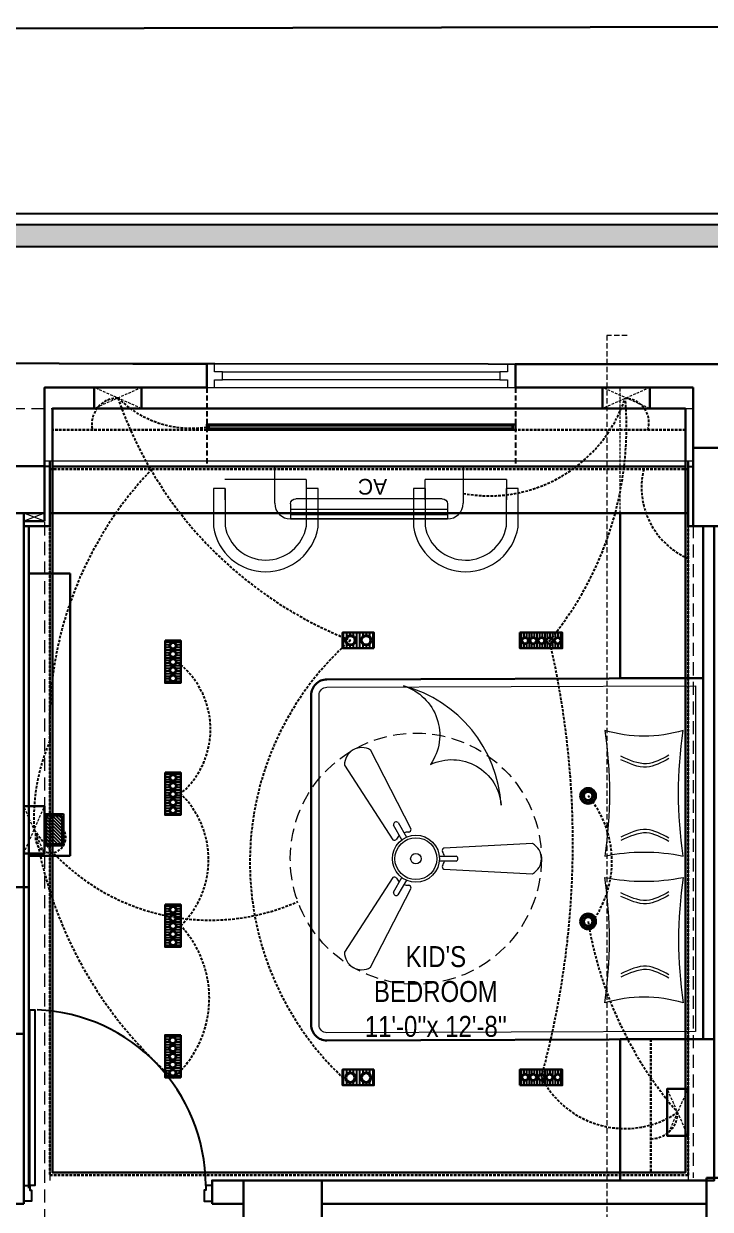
# Model space of a CAD drawing. Header units: millimetres. Extents: x 56222 to 3066687, y -650199 to -121287.
# Drawn here: x 130040.7 to 130171.9, y -185277.5 to -185050.9 of the extents above; entities that cross this region are included whole.
import ezdxf

# ---------------------------------------------------------------- set-up
doc = ezdxf.new("R2010")
doc.units = ezdxf.units.MM
doc.header["$MEASUREMENT"] = 0
for name, pattern in [('00 . GROUND FLOOR$0$DASHED', [0.75, 0.5, -0.25]), ('CENTER', [2, 1.25, -0.25, 0.25, -0.25]), ('DASHED', [0.75, 0.5, -0.25]), ('DASHED2', [0.375, 0.25, -0.125]), ('DASHEDX2', [1.5, 1, -0.5])]:
    doc.linetypes.add(name, pattern=pattern)
for name, color, linetype in [('09ELECTRICAL', 5, 'Continuous'), ('AR DOOR', 40, 'Continuous'), ('AR ELE-5', 134, 'Continuous')]:
    doc.layers.add(name, color=color, linetype=linetype)
for name, color, linetype, lineweight in [('COLUMN', 1, 'Continuous', 30), ('dim05', 1, 'Continuous', 13), ('el', 7, 'Continuous', 20), ('ELEC-wires', 1, 'DASHED2', 13), ('Electrical', 84, 'Continuous', 30), ('FIRST FLOOR', 7, 'Continuous', 9), ('FIRST FLOOR ( TEXT )', 7, 'Continuous', 9), ('FIRST FLOOR_( PLine )_', 251, 'Continuous', 30), ('FURNITURE', 32, 'Continuous', 9), ('FURNITURE-1', 252, 'Continuous', 13), ('GF FALSE CEILING', 6, 'Continuous', 35), ('Labelling', 1, 'Continuous', 25), ('Looping', 10, 'Continuous', 25), ('NAME PLATE', 7, 'Continuous', 25), ('Text', 7, 'Continuous', 15), ('TILE', 14, 'Continuous', 9)]:
    doc.layers.add(name, color=color, linetype=linetype, lineweight=lineweight)
doc.layers.add('XX~SLAB ( PLINE )', color=251, linetype='Continuous', plot=False)
doc.styles.add('KATHA', font='swissc.ttf')
doc.styles.add('TEXT', font='eurr____.ttf')

# ---------------------------------------------------------------- blocks, each defined once
blk = doc.blocks.new('LAYOUT FILE')
at = {"layer": 'NAME PLATE', "true_color": 0xd39e00}
h = blk.add_hatch(color=42, dxfattribs=at)
h.paths.add_polyline_path([(3346889.83, -513806.18), (3346889.83, -514260.7), (3347535.56, -514260.7), (3347535.56, -513806.18)])
h.paths.add_polyline_path([(3346894.36, -513810.71), (3347531.03, -513810.71), (3347531.03, -514256.17), (3346894.36, -514256.17)], flags=16)
at = {"layer": 'NAME PLATE', "color": 42, "true_color": 0xd39e00}
for points in [[(3346887.56, -513803.91), (3347537.83, -513803.91), (3347537.83, -514262.96), (3346887.56, -514262.96)], [(3346889.83, -513806.18), (3347535.56, -513806.18), (3347535.56, -514260.7), (3346889.83, -514260.7)], [(3346894.36, -513810.71), (3347531.03, -513810.71), (3347531.03, -514256.17), (3346894.36, -514256.17)]]:
    blk.add_lwpolyline(points, close=True, dxfattribs=at)
blk = doc.blocks.new('*U19')
for points in [[(-1160, 0), (-1120, 0), (-1120, 30), (-1110, 30), (-1110, 100), (-1160, 100)], [(40, 0), (0, 0), (0, 30), (-10, 30), (-10, 100), (40, 100)], [(0, 0), (0, -1120), (-30, -1120), (-30, 0)]]:
    blk.add_lwpolyline(points, close=True)
at = {"layer": 'AR ELE-5', "linetype": 'ByBlock', "ltscale": 15}
blk.add_arc((1.6, 0.7), 1121.6, 180.03474, 267.62699, dxfattribs=at)
blk = doc.blocks.new('KIDS')
at = {"layer": 'FURNITURE', "color": 9, "lineweight": 5, "true_color": 0xc7c8ca}
for p, q in [((134669.9, -183424.79), (134669.9, -183300.79)), ((134682.4, -183301.79), (134807.4, -183301.79)), ((134679.9, -183424.79), (134681.4, -183428.79)), ((134681.4, -183424.79), (134679.9, -183428.79)), ((134682.4, -183423.79), (134807.4, -183423.79))]:
    blk.add_line(p, q, dxfattribs=at)
at = {"layer": 'FURNITURE', "color": 9, "lineweight": 30, "true_color": 0xc7c8ca}
for p, q in [((134682.4, -183300.79), (134682.4, -183301.79)), ((134669.9, -183301.79), (134682.4, -183301.79)), ((134679.9, -183423.79), (134679.9, -183301.79)), ((134691.41, -183427.92), (134691.41, -183419.92)), ((134691.41, -183419.92), (134745.41, -183419.92)), ((134745.41, -183419.92), (134745.41, -183427.79)), ((134669.9, -183423.79), (134682.4, -183423.79)), ((134681.4, -183424.79), (134679.9, -183424.79)), ((134681.4, -183424.79), (134681.4, -183428.79)), ((134682.4, -183423.79), (134682.4, -183428.79)), ((134808.9, -183427.79), (134682.4, -183427.79)), ((134751.4, -183428.79), (134751.4, -183427.79)), ((134751.4, -183428.79), (134779.4, -183428.79))]:
    blk.add_line(p, q, dxfattribs=at)
at = {"layer": 'FURNITURE', "color": 9, "linetype": '00 . GROUND FLOOR$0$DASHED', "lineweight": 5, "true_color": 0xc7c8ca}
blk.add_line((134679.9, -183314.79), (134655.9, -183314.79), dxfattribs=at)
at = {"layer": 'FURNITURE', "color": 9, "true_color": 0xc7c8ca}
for p, q in [((134673.48, -183336.52, -0.04), (134677.38, -183336.52, -0.04)), ((134673.48, -183336.52, -0.04), (134673.48, -183352.07, -0.04)), ((134673.48, -183374.76, -0.04), (134677.38, -183374.76, -0.04)), ((134673.48, -183374.76, -0.04), (134673.48, -183390.31, -0.04))]:
    blk.add_line(p, q, dxfattribs=at)
at = {"layer": 'FURNITURE'}
blk.add_line((134677.38, -183352.07, -0.04), (134673.48, -183352.07, -0.04), dxfattribs=at)
at = {"layer": 'FURNITURE', "color": 9, "lineweight": 30, "true_color": 0xc7c8ca}
for points in [[(134682.4, -183296.79), (134780.43, -183296.79), (134780.43, -183298.89), (134682.4, -183298.89)], [(134780.43, -183296.79), (134780.43, -183314.79), (134807.4, -183314.79), (134807.4, -183296.79)]]:
    blk.add_lwpolyline(points, close=True, dxfattribs=at)
at = {"layer": 'FURNITURE', "color": 9, "linetype": 'DASHEDX2', "lineweight": 25, "true_color": 0xc7c8ca}
for points in [[(134655.9, -183334.79), (134671.01, -183334.79), (134671.01, -183300.79), (134655.9, -183300.79)], [(134655.9, -183393.79), (134671.01, -183393.79), (134671.01, -183424.79), (134655.9, -183424.79)]]:
    blk.add_lwpolyline(points, close=True, dxfattribs=at)
at = {"layer": 'FURNITURE', "color": 9, "lineweight": 30, "true_color": 0xc7c8ca}
blk.add_lwpolyline([(134679.9, -183301.79), (134679.9, -183314.79), (134711.43, -183314.79), (134711.43, -183298.89), (134682.4, -183298.89)], dxfattribs=at)
blk.add_lwpolyline([(134777.68, -183373.83), (134714.68, -183373.83, -0.414214), (134711.68, -183370.83), (134711.43, -183298.89), (134780.43, -183298.89), (134780.68, -183370.83, -0.414214)], format="xyb", close=True, dxfattribs=at)
at = {"layer": 'FURNITURE', "color": 9, "true_color": 0xc7c8ca}
for points in [[(134777.68, -183372.33), (134714.68, -183372.33, -0.414214), (134713.18, -183370.83), (134712.93, -183300.39), (134778.93, -183300.39), (134779.18, -183370.83, -0.414214)], [(134727.94, -183351.04, -0.527965), (134735.73, -183337.52, 0.323475), (134712.93, -183356.16, -0.508743), (134727.94, -183351.04)]]:
    blk.add_lwpolyline(points, format="xyb", close=True, dxfattribs=at)
at = {"layer": 'FURNITURE', "color": 9, "true_color": 0xc7c8ca, "elevation": -0.01}
for points in [[(134745.42, -183317.71, -0.100586), (134745.42, -183302.71, -0.075726), (134721.42, -183302.71, -0.148967), (134721.42, -183317.71, -0.074116)], [(134749.5, -183317.71, 0.100586), (134749.5, -183302.71, 0.075726), (134773.5, -183302.71, 0.148967), (134773.5, -183317.71, 0.074116)]]:
    blk.add_lwpolyline(points, format="xyb", close=True, dxfattribs=at)
at = {"layer": 'FURNITURE', "color": 9, "true_color": 0xc7c8ca, "elevation": -0.04, "flags": 128}
for points in [[(134675.16, -183352.07), (134675.16, -183354.29), (134682.54, -183354.29, 0.853613), (134682.59, -183334.29), (134675.16, -183334.29), (134675.16, -183336.51)], [(134677.38, -183352.07), (134675.16, -183352.07), (134682.36, -183352.07, 0.835758), (134682.4, -183336.51), (134677.38, -183336.51), (134675.16, -183336.51)], [(134675.16, -183390.3), (134675.16, -183392.52), (134682.54, -183392.52, 0.853613), (134682.59, -183372.52), (134675.16, -183372.52), (134675.16, -183374.75)], [(134677.38, -183390.3), (134675.16, -183390.3), (134682.36, -183390.3, 0.835758), (134682.4, -183374.75), (134677.38, -183374.75), (134675.16, -183374.75)]]:
    blk.add_lwpolyline(points, format="xyb", dxfattribs=at)
at = {"layer": 'FURNITURE', "color": 9, "true_color": 0xc7c8ca}
for points in [[(134726.16, -183305.45, -0.01), (134726.93, -183306.86, -0.01), (134728.56, -183309.86, -0.01), (134727.12, -183312.98, -0.01), (134726.36, -183314.62, -0.01)], [(134726.8, -183305.45, -0.01), (134727.58, -183306.86, -0.01), (134729.21, -183309.86, -0.01), (134727.77, -183312.98, -0.01), (134727.01, -183314.62, -0.01)], [(134742, -183305.45, -0.01), (134741.22, -183306.86, -0.01), (134739.59, -183309.86, -0.01), (134741.03, -183312.98, -0.01), (134741.79, -183314.62, -0.01)], [(134742.64, -183305.45, -0.01), (134741.87, -183306.86, -0.01), (134740.24, -183309.86, -0.01), (134741.68, -183312.98, -0.01), (134742.44, -183314.62, -0.01)], [(134752.28, -183305.45, -0.01), (134753.05, -183306.86, -0.01), (134754.68, -183309.86, -0.01), (134753.24, -183312.98, -0.01), (134752.48, -183314.62, -0.01)], [(134752.92, -183305.45, -0.01), (134753.69, -183306.86, -0.01), (134755.32, -183309.86, -0.01), (134753.88, -183312.98, -0.01), (134753.13, -183314.62, -0.01)], [(134768.11, -183305.45, -0.01), (134767.34, -183306.86, -0.01), (134765.71, -183309.86, -0.01), (134767.15, -183312.98, -0.01), (134767.91, -183314.62, -0.01)], [(134768.76, -183305.45, -0.01), (134767.99, -183306.86, -0.01), (134766.35, -183309.86, -0.01), (134767.8, -183312.98, -0.01), (134768.55, -183314.62, -0.01)]]:
    blk.add_open_spline(points, degree=3, knots=[0, 0, 0, 0, 4.577917, 9.671137, 9.671137, 9.671137, 9.671137], dxfattribs=at)
blk = doc.blocks.new('6616')
at = {"color": 242, "linetype": 'DASHED', "true_color": 0xcd2027}
for p, q in [((386784.79, -36915.77), (386775.78, -36911.78)), ((386784.79, -36911.78), (386775.78, -36915.77))]:
    blk.add_line(p, q, dxfattribs=at)
at = {"layer": 'ELEC-wires', "color": 5, "linetype": 'ByBlock', "lineweight": 30, "ltscale": 4}
blk.add_lwpolyline([(386775.78, -36911.78), (386784.79, -36911.78), (386784.79, -36915.77), (386775.78, -36915.77)], close=True, dxfattribs=at)
blk = doc.blocks.new('FLOOR LT.')
at = {"layer": '09ELECTRICAL'}
h = blk.add_hatch(dxfattribs=at)
h.set_pattern_fill('ANSI31', color=256, scale=6.05916, angle=180, style=0)
h.set_pattern_definition([(225, (8190.6031, -14293.93296), (0.535559115, -0.535559115), [])])
h.paths.add_polyline_path([(0.56, -5.52), (-8.83, -5.52), (-8.83, -0.49), (0.56, -0.49)])
for points in [[(1.17, -6.13), (-9.43, -6.13), (-9.43, 0.12), (1.17, 0.12)], [(0.56, -5.52), (-8.83, -5.52), (-8.83, -0.49), (0.56, -0.49)]]:
    blk.add_lwpolyline(points, close=True, dxfattribs=at)
blk = doc.blocks.new('bjf')
at = {"layer": 'Electrical', "lineweight": 25, "true_color": 0x000000}
h = blk.add_hatch(dxfattribs=at)
h.set_pattern_fill('ANSI31', color=18, scale=5, angle=45)
h.set_pattern_definition([(90, (131463.1016, -184596.8727), (-0.625, 0), [])])
h.paths.add_polyline_path([(132070.78, -185180.43), (132064.78, -185180.43), (132064.78, -185183.43), (132070.78, -185183.43)])
h.paths.add_polyline_path([(132067.28, -185181.88, -1), (132065.28, -185181.88, -1)], flags=16)
h.paths.add_polyline_path([(132070.28, -185181.88, -1), (132068.28, -185181.88, -1)], flags=16)
at = {"layer": 'Electrical', "color": 240, "true_color": 0xed1f24}
blk.add_lwpolyline([(132070.78, -185183.43), (132064.78, -185183.43), (132064.78, -185180.43), (132070.78, -185180.43)], close=True, dxfattribs=at)
at = {"layer": 'Electrical', "color": 18, "lineweight": 25, "true_color": 0x000000}
for centre, radius in [((132066.28, -185181.88), 1), ((132066.28, -185181.88), 0.8), ((132069.28, -185181.88), 1), ((132069.28, -185181.88), 0.8)]:
    blk.add_circle(centre, radius, dxfattribs=at)

msp = doc.modelspace()

# ---------------------------------------------------------------- hatches: boundary and pattern name
at = {"layer": 'Electrical', "lineweight": 25, "true_color": 0x000000}
h = msp.add_hatch(dxfattribs=at)
h.set_pattern_fill('ANSI31', color=18, scale=4, angle=45)
h.set_pattern_definition([(90, (117144.3501, -164199.44545), (-0.5, 4e-16), [])])
h.paths.add_polyline_path([(130137.87, -185167.28), (130137, -185168.33, -0.675401), (130136.54, -185169.47, -0.15536), (130136.16, -185169.35), (130135.54, -185170.1), (130135.54, -185170.28), (130143.63, -185170.28), (130143.63, -185167.28)])
h.paths.add_polyline_path([(130142.77, -185168.15, -1), (130142.77, -185169.47, -1)], flags=16)
h.paths.add_polyline_path([(130141.21, -185169.47, -1), (130141.21, -185168.15, -1)], flags=16)
h.paths.add_polyline_path([(130142.77, -185168.28, -1), (130142.77, -185169.34, -1)], flags=0)
h.paths.add_polyline_path([(130141.21, -185169.34, -1), (130141.21, -185168.28, -1)], flags=0)
h.paths.add_polyline_path([(130139.66, -185169.47, -1), (130139.66, -185168.15, -1)], flags=16)
h.paths.add_polyline_path([(130139.66, -185169.34, -1), (130139.66, -185168.28, -1)], flags=0)
h.paths.add_polyline_path([(130138.1, -185169.47, -1), (130138.1, -185168.15, -1)], flags=16)
h.paths.add_polyline_path([(130138.1, -185169.34, -1), (130138.1, -185168.28, -1)], flags=0)
h.paths.add_polyline_path([(130137, -185168.33), (130137.87, -185167.28), (130135.54, -185167.28), (130135.54, -185170.1), (130136.16, -185169.35, -0.731062), (130136.54, -185168.15, -0.193744)], flags=17)
h = msp.add_hatch(dxfattribs=at)
h.set_pattern_fill('ANSI31', color=18, scale=4, angle=135)
h.set_pattern_definition([(180, (109099.86797, -198102.08026), (-4e-16, -0.5), [])])
h.paths.add_polyline_path([(130067.71, -185171.13), (130068.76, -185170.26, 0.675401), (130069.9, -185169.8, 0.15536), (130069.77, -185169.42), (130070.52, -185168.8), (130070.71, -185168.8), (130070.71, -185176.89), (130067.71, -185176.89)])
h.paths.add_polyline_path([(130068.57, -185176.02, 1), (130069.9, -185176.02, 1)], flags=16)
h.paths.add_polyline_path([(130069.9, -185174.47, 1), (130068.57, -185174.47, 1)], flags=16)
h.paths.add_polyline_path([(130068.7, -185176.02, 1), (130069.76, -185176.02, 1)], flags=0)
h.paths.add_polyline_path([(130069.76, -185174.47, 1), (130068.7, -185174.47, 1)], flags=0)
h.paths.add_polyline_path([(130069.9, -185172.91, 1), (130068.57, -185172.91, 1)], flags=16)
h.paths.add_polyline_path([(130069.76, -185172.91, 1), (130068.7, -185172.91, 1)], flags=0)
h.paths.add_polyline_path([(130069.9, -185171.36, 1), (130068.57, -185171.36, 1)], flags=16)
h.paths.add_polyline_path([(130069.76, -185171.36, 1), (130068.7, -185171.36, 1)], flags=0)
h.paths.add_polyline_path([(130068.76, -185170.26), (130067.71, -185171.13), (130067.71, -185168.8), (130070.52, -185168.8), (130069.77, -185169.42, 0.731062), (130068.57, -185169.8, 0.193744)], flags=17)
h = msp.add_hatch(dxfattribs=at)
h.set_pattern_fill('ANSI31', color=18, scale=4, angle=135)
h.set_pattern_definition([(180, (109099.86797, -198127.3295), (-4e-16, -0.5), [])])
h.paths.add_polyline_path([(130067.71, -185196.38), (130068.76, -185195.51, 0.675401), (130069.9, -185195.05, 0.15536), (130069.77, -185194.67), (130070.52, -185194.05), (130070.71, -185194.05), (130070.71, -185202.14), (130067.71, -185202.14)])
h.paths.add_polyline_path([(130068.57, -185201.27, 1), (130069.9, -185201.27, 1)], flags=16)
h.paths.add_polyline_path([(130069.9, -185199.72, 1), (130068.57, -185199.72, 1)], flags=16)
h.paths.add_polyline_path([(130068.7, -185201.27, 1), (130069.76, -185201.27, 1)], flags=0)
h.paths.add_polyline_path([(130069.76, -185199.72, 1), (130068.7, -185199.72, 1)], flags=0)
h.paths.add_polyline_path([(130069.9, -185198.16, 1), (130068.57, -185198.16, 1)], flags=16)
h.paths.add_polyline_path([(130069.76, -185198.16, 1), (130068.7, -185198.16, 1)], flags=0)
h.paths.add_polyline_path([(130069.9, -185196.61, 1), (130068.57, -185196.61, 1)], flags=16)
h.paths.add_polyline_path([(130069.76, -185196.61, 1), (130068.7, -185196.61, 1)], flags=0)
h.paths.add_polyline_path([(130068.76, -185195.51), (130067.71, -185196.38), (130067.71, -185194.05), (130070.52, -185194.05), (130069.77, -185194.67, 0.731062), (130068.57, -185195.05, 0.193744)], flags=17)
h = msp.add_hatch(dxfattribs=at)
h.set_pattern_fill('ANSI31', color=18, scale=4, angle=135)
h.set_pattern_definition([(180, (109099.86797, -198152.52947), (-4e-16, -0.5), [])])
h.paths.add_polyline_path([(130067.71, -185221.58), (130068.76, -185220.71, 0.675401), (130069.9, -185220.25, 0.15536), (130069.77, -185219.87), (130070.52, -185219.25), (130070.71, -185219.25), (130070.71, -185227.34), (130067.71, -185227.34)])
h.paths.add_polyline_path([(130068.57, -185226.47, 1), (130069.9, -185226.47, 1)], flags=16)
h.paths.add_polyline_path([(130069.9, -185224.92, 1), (130068.57, -185224.92, 1)], flags=16)
h.paths.add_polyline_path([(130068.7, -185226.47, 1), (130069.76, -185226.47, 1)], flags=0)
h.paths.add_polyline_path([(130069.76, -185224.92, 1), (130068.7, -185224.92, 1)], flags=0)
h.paths.add_polyline_path([(130069.9, -185223.36, 1), (130068.57, -185223.36, 1)], flags=16)
h.paths.add_polyline_path([(130069.76, -185223.36, 1), (130068.7, -185223.36, 1)], flags=0)
h.paths.add_polyline_path([(130069.9, -185221.81, 1), (130068.57, -185221.81, 1)], flags=16)
h.paths.add_polyline_path([(130069.76, -185221.81, 1), (130068.7, -185221.81, 1)], flags=0)
h.paths.add_polyline_path([(130068.76, -185220.71), (130067.71, -185221.58), (130067.71, -185219.25), (130070.52, -185219.25), (130069.77, -185219.87, 0.731062), (130068.57, -185220.25, 0.193744)], flags=17)
h = msp.add_hatch(dxfattribs=at)
h.set_pattern_fill('ANSI31', color=18, scale=4, angle=135)
h.set_pattern_definition([(180, (108999.3437, -198177.48123), (-4e-16, -0.5), [])])
h.paths.add_polyline_path([(130070.71, -185246.53), (130069.66, -185245.66, -0.675401), (130068.52, -185245.2, -0.15536), (130068.64, -185244.82), (130067.89, -185244.2), (130067.71, -185244.2), (130067.71, -185252.29), (130070.71, -185252.29)])
h.paths.add_polyline_path([(130069.84, -185251.42, -1), (130068.52, -185251.42, -1)], flags=16)
h.paths.add_polyline_path([(130068.52, -185249.87, -1), (130069.84, -185249.87, -1)], flags=16)
h.paths.add_polyline_path([(130069.71, -185251.42, -1), (130068.65, -185251.42, -1)], flags=0)
h.paths.add_polyline_path([(130068.65, -185249.87, -1), (130069.71, -185249.87, -1)], flags=0)
h.paths.add_polyline_path([(130068.52, -185248.31, -1), (130069.84, -185248.31, -1)], flags=16)
h.paths.add_polyline_path([(130068.65, -185248.31, -1), (130069.71, -185248.31, -1)], flags=0)
h.paths.add_polyline_path([(130068.52, -185246.76, -1), (130069.84, -185246.76, -1)], flags=16)
h.paths.add_polyline_path([(130068.65, -185246.76, -1), (130069.71, -185246.76, -1)], flags=0)
h.paths.add_polyline_path([(130069.66, -185245.66), (130070.71, -185246.53), (130070.71, -185244.2), (130067.89, -185244.2), (130068.64, -185244.82, -0.731062), (130069.84, -185245.2, -0.193744)], flags=17)
h = msp.add_hatch(dxfattribs=at)
h.set_pattern_fill('ANSI31', color=18, scale=4, angle=45)
h.set_pattern_definition([(90, (117144.3501, -164182.42624), (-0.5, 4e-16), [])])
h.paths.add_polyline_path([(130137.87, -185253.79), (130137, -185252.74, 0.675401), (130136.54, -185251.6, 0.15536), (130136.16, -185251.72), (130135.54, -185250.97), (130135.54, -185250.79), (130143.63, -185250.79), (130143.63, -185253.79)])
h.paths.add_polyline_path([(130142.77, -185252.92, 1), (130142.77, -185251.6, 1)], flags=16)
h.paths.add_polyline_path([(130141.21, -185251.6, 1), (130141.21, -185252.92, 1)], flags=16)
h.paths.add_polyline_path([(130142.77, -185252.79, 1), (130142.77, -185251.73, 1)], flags=0)
h.paths.add_polyline_path([(130141.21, -185251.73, 1), (130141.21, -185252.79, 1)], flags=0)
h.paths.add_polyline_path([(130139.66, -185251.6, 1), (130139.66, -185252.92, 1)], flags=16)
h.paths.add_polyline_path([(130139.66, -185251.73, 1), (130139.66, -185252.79, 1)], flags=0)
h.paths.add_polyline_path([(130138.1, -185251.6, 1), (130138.1, -185252.92, 1)], flags=16)
h.paths.add_polyline_path([(130138.1, -185251.73, 1), (130138.1, -185252.79, 1)], flags=0)
h.paths.add_polyline_path([(130137, -185252.74), (130137.87, -185253.79), (130135.54, -185253.79), (130135.54, -185250.97), (130136.16, -185251.72, 0.731062), (130136.54, -185252.92, 0.193744)], flags=17)

# ---------------------------------------------------------------- linework, layer by layer
at = {"layer": 'COLUMN', "transparency": 33554687}
for points in [[(130168.69, -185131.96), (130181.69, -185131.96), (130181.69, -185146.96), (130168.69, -185146.96)], [(130168.69, -185131.96), (130181.69, -185131.96), (130181.69, -185146.96), (130168.69, -185146.96)], [(130036.19, -185135.46), (130044.69, -185135.46), (130044.69, -185144.46), (130036.19, -185144.46)], [(130171.19, -185271.46), (130181.69, -185271.46), (130181.69, -185286.46), (130171.19, -185286.46)], [(130097.69, -185271.96), (130097.69, -185282.46), (130082.69, -185282.46), (130082.69, -185271.96)]]:
    msp.add_lwpolyline(points, close=True, dxfattribs=at)
at = {"layer": 'Electrical', "lineweight": 15}
for p, q in [((130088.68, -185142.56), (130088.68, -185135.57)), ((130088.68, -185135.57), (130124.71, -185135.57)), ((130124.71, -185135.57), (130124.71, -185142.56)), ((130091.69, -185142.7), (130091.69, -185145.57)), ((130092.7, -185141.69), (130120.69, -185141.69)), ((130121.69, -185142.7), (130121.69, -185145.57)), ((130091.69, -185143.7), (130121.69, -185143.7)), ((130091.69, -185144.71), (130121.69, -185144.71)), ((130121.69, -185145.57), (130091.69, -185145.57)), ((130091.69, -185145.57), (130091.69, -185145.57)), ((130091.69, -185145.57), (130121.69, -185145.57))]:
    msp.add_line(p, q, dxfattribs=at)
at = {"layer": 'Electrical', "lineweight": 15, "ltscale": 20}
for p, q in [((130114.73, -185204.88), (130107, -185189.72)), ((130102.01, -185192.61), (130111.27, -185206.88)), ((130112.25, -185203.58), (130113.86, -185206.36)), ((130112.99, -185206.86), (130111.37, -185204.06)), ((130137.98, -185207.6), (130120.99, -185208.49)), ((130120.14, -185209.99), (130123.38, -185209.99)), ((130123.35, -185210.99), (130120.14, -185210.99)), ((130120.99, -185212.49), (130137.98, -185213.37)), ((130111.27, -185214.1), (130102.01, -185228.37)), ((130111.39, -185216.89), (130112.99, -185214.11)), ((130113.86, -185214.61), (130112.24, -185217.42)), ((130107.01, -185231.25), (130114.73, -185216.1))]:
    msp.add_line(p, q, dxfattribs=at)
at = {"layer": 'Electrical', "color": 7, "lineweight": 30}
msp.add_lwpolyline([(130134.69, -185127.49), (130075.69, -185127.49), (130075.69, -185128.55), (130134.69, -185128.55)], close=True, dxfattribs=at)
at = {"layer": 'Electrical', "color": 175, "lineweight": 30, "ltscale": 8, "true_color": 0x4554a5}
for points in [[(130076.09, -185128.32), (130076.09, -185127.7), (130134.18, -185127.7), (130134.18, -185128.32)], [(130076.11, -185128.3), (130076.11, -185127.72), (130134.16, -185127.72), (130134.16, -185128.3)]]:
    msp.add_lwpolyline(points, close=True, dxfattribs=at)
at = {"layer": 'Electrical', "color": 240, "true_color": 0xed1f24}
for points in [[(130135.54, -185167.28), (130143.63, -185167.28), (130143.63, -185170.28), (130135.54, -185170.28)], [(130067.71, -185168.8), (130067.71, -185176.89), (130070.71, -185176.89), (130070.71, -185168.8)], [(130067.71, -185194.05), (130067.71, -185202.14), (130070.71, -185202.14), (130070.71, -185194.05)], [(130067.71, -185219.25), (130067.71, -185227.34), (130070.71, -185227.34), (130070.71, -185219.25)], [(130070.71, -185244.2), (130070.71, -185252.29), (130067.71, -185252.29), (130067.71, -185244.2)], [(130135.54, -185253.79), (130143.63, -185253.79), (130143.63, -185250.79), (130135.54, -185250.79)]]:
    msp.add_lwpolyline(points, close=True, dxfattribs=at)
at = {"layer": 'Electrical', "color": 18, "lineweight": 25, "true_color": 0x000000}
for centre, radius in [((130069.23, -185169.8), 0.662), ((130069.23, -185169.8), 0.53), ((130136.54, -185168.81), 0.662), ((130136.54, -185168.81), 0.53), ((130138.1, -185168.81), 0.662), ((130138.1, -185168.81), 0.53), ((130139.66, -185168.81), 0.662), ((130139.66, -185168.81), 0.53), ((130141.21, -185168.81), 0.662), ((130141.21, -185168.81), 0.53), ((130142.77, -185168.81), 0.662), ((130142.77, -185168.81), 0.53), ((130069.23, -185171.36), 0.662), ((130069.23, -185172.91), 0.662), ((130069.23, -185171.36), 0.53), ((130069.23, -185174.47), 0.662), ((130069.23, -185172.91), 0.53), ((130069.23, -185174.47), 0.53), ((130069.23, -185176.02), 0.662), ((130069.23, -185176.02), 0.53), ((130069.23, -185195.05), 0.662), ((130069.23, -185195.05), 0.53), ((130069.23, -185196.61), 0.662), ((130069.23, -185196.61), 0.53), ((130069.23, -185198.16), 0.662), ((130069.23, -185199.72), 0.662), ((130069.23, -185198.16), 0.53), ((130069.23, -185199.72), 0.53), ((130069.23, -185201.27), 0.662), ((130069.23, -185201.27), 0.53), ((130069.23, -185220.25), 0.662), ((130069.23, -185220.25), 0.53), ((130069.23, -185221.81), 0.662), ((130069.23, -185221.81), 0.53), ((130069.23, -185223.36), 0.662), ((130069.23, -185224.92), 0.662), ((130069.23, -185223.36), 0.53), ((130069.23, -185226.47), 0.662), ((130069.23, -185224.92), 0.53), ((130069.23, -185226.47), 0.53), ((130069.18, -185245.2), 0.662), ((130069.18, -185245.2), 0.53), ((130069.18, -185246.76), 0.662), ((130069.18, -185246.76), 0.53), ((130069.18, -185248.31), 0.662), ((130069.18, -185249.87), 0.662), ((130069.18, -185248.31), 0.53), ((130069.18, -185251.42), 0.662), ((130069.18, -185249.87), 0.53), ((130069.18, -185251.42), 0.53), ((130136.54, -185252.26), 0.662), ((130136.54, -185252.26), 0.53), ((130138.1, -185252.26), 0.662), ((130138.1, -185252.26), 0.53), ((130139.66, -185252.26), 0.662), ((130139.66, -185252.26), 0.53), ((130141.21, -185252.26), 0.662), ((130141.21, -185252.26), 0.53), ((130142.77, -185252.26), 0.662), ((130142.77, -185252.26), 0.53)]:
    msp.add_circle(centre, radius, dxfattribs=at)
at = {"layer": 'Electrical', "linetype": 'DASHED', "lineweight": 15, "ltscale": 5}
msp.add_circle((130115.66, -185210.49), 24, dxfattribs=at)
at = {"layer": 'Electrical', "color": 18, "ltscale": 8, "true_color": 0x000000}
for centre, radius in [((130148.59, -185198.49), 1.5), ((130148.59, -185198.49), 1.3), ((130148.59, -185198.49), 0.904), ((130148.59, -185198.49), 0.804), ((130148.59, -185222.49), 1.5), ((130148.59, -185222.49), 1.3), ((130148.59, -185222.49), 0.904), ((130148.59, -185222.49), 0.804)]:
    msp.add_circle(centre, radius, dxfattribs=at)
at = {"layer": 'Electrical', "lineweight": 15}
for centre, start, end in [((130091.69, -185142.56), 180, 270), ((130121.69, -185142.56), 270, 0)]:
    msp.add_arc(centre, 3.01, start, end, dxfattribs=at)
at = {"layer": 'Electrical', "lineweight": 15, "extrusion": (0, 0, -1)}
for centre, start_param, end_param in [((130092.7, -185142.7), 3.926991, 5.497787), ((130120.69, -185142.7), -0.785398, 0.785398)]:
    msp.add_ellipse(centre, major_axis=(0.71, 0.71), ratio=1, start_param=start_param, end_param=end_param, dxfattribs=at)
at = {"layer": 'Electrical', "lineweight": 15, "ltscale": 20}
for centre, major_axis, start_param, end_param in [((130105.32, -185192.57), (-2.34, -2.34), 3.393055, 5.508159), ((130111.9, -185203.98), (-0.376, -0.376), 3.199655, 5.648809), ((130115.66, -185210.49), (-3.18, -3.18), 3.14161, 9.424795), ((130115.66, -185210.49), (-2.83, -2.83), 1.749190548672175e-05, 6.283202799085073), ((130114.12, -185207.82), (-1.71, -1.71), 4.659452, 5.045703), ((130114.12, -185207.82), (-1.71, -1.71), 3.855511, 4.241762), ((130114.19, -185204.89), (-0.382, -0.382), 0.978238, 2.373008), ((130111.55, -185206.41), (0.382, -0.382), -1.325776, 0.068994), ((130121.25, -185208.96), (0.382, -0.382), 2.863014, 4.257784), ((130136.35, -185210.49), (2.34, -2.34), -0.272136, 1.842967), ((130115.66, -185210.49), (0.707, -0.707), 1.570814, 7.853999), ((130118.74, -185210.49), (-1.71, -1.71), 2.565057, 2.951308), ((130123.18, -185210.48), (0.376, -0.376), -0.465536, 1.983618), ((130121.25, -185212.01), (-0.382, -0.382), 5.167028, 6.561799), ((130118.74, -185210.49), (1.71, -1.71), 0.19032, 0.57657), ((130111.55, -185214.56), (-0.382, -0.382), 3.072633, 4.467404), ((130114.12, -185213.15), (1.71, -1.71), 4.37911, 4.765361), ((130111.91, -185217), (0.376, -0.376), 3.723254, 6.172408), ((130114.12, -185213.15), (1.71, -1.71), 5.183051, 5.569301), ((130114.19, -185216.09), (-0.382, -0.382), 2.339416, 3.734186), ((130105.32, -185228.4), (-2.34, -2.34), 5.48745, 7.602554)]:
    msp.add_ellipse(centre, major_axis=major_axis, ratio=1, start_param=start_param, end_param=end_param, dxfattribs=at)
at = {"layer": 'FIRST FLOOR', "transparency": 33554687}
for p, q in [((130040.69, -185275.96), (130040.69, -185247.46)), ((130082.69, -185271.96), (130082.69, -185275.96))]:
    msp.add_line(p, q, dxfattribs=at)
msp.add_lwpolyline([(130134.69, -185115.96), (130133.19, -185115.96), (130133.19, -185117.46), (130131.69, -185117.46), (130131.69, -185118.96), (130078.69, -185118.96), (130078.69, -185117.46), (130077.19, -185117.46), (130077.19, -185115.96), (130075.69, -185115.96), (130075.69, -185120.46), (130077.19, -185120.46), (130077.19, -185118.96), (130078.69, -185118.96), (130078.69, -185117.46), (130131.69, -185117.46), (130131.69, -185118.96), (130133.19, -185118.96), (130133.19, -185120.46), (130134.69, -185120.46), (130134.69, -185115.96), (130075.69, -185115.96), (130075.69, -185120.46), (130134.69, -185120.46)], close=True, dxfattribs=at)
at = {"layer": 'FIRST FLOOR_( PLine )_', "transparency": 33554687}
for p, q in [((130134.69, -185115.96), (130134.69, -185120.46)), ((130181.69, -185115.96), (130136.69, -185115.96)), ((130136.69, -185120.46), (130168.69, -185120.46)), ((130168.69, -185120.46), (130168.69, -185132.92)), ((130168.69, -185120.46), (130168.69, -185131.96)), ((130040.69, -185243.96), (130036.19, -185243.96)), ((130040.69, -185276.46), (130040.69, -185243.96)), ((130040.69, -185275.96), (130040.69, -185247.46)), ((130171.19, -185271.96), (130082.69, -185271.96)), ((130082.69, -185271.96), (130082.69, -185275.96)), ((129943.19, -185276.46), (130040.69, -185276.46)), ((130031.03, -185276.46), (130040.69, -185276.46)), ((130097.69, -185276.46), (130171.19, -185276.46))]:
    msp.add_line(p, q, dxfattribs=at)
for points in [[(129962.69, -185119.96), (130036.19, -185119.96), (130036.19, -185215.96), (130040.69, -185215.96), (130040.69, -185144.46), (130044.69, -185144.46), (130044.69, -185120.46), (130075.69, -185120.46), (130075.69, -185115.96), (129962.69, -185115.46)], [(130181.69, -185271.46), (130181.69, -185115.96), (130134.69, -185115.96), (130134.69, -185120.46), (130168.69, -185120.46)], [(130171.19, -185271.96), (130082.69, -185271.96), (130082.69, -185276.46)]]:
    msp.add_lwpolyline(points, dxfattribs=at)
msp.add_lwpolyline([(130076.69, -185276.46), (130082.69, -185276.46), (130082.69, -185271.96), (130076.69, -185271.96)], close=True, dxfattribs=at)
msp.add_lwpolyline([(130076.69, -185276.46), (130082.69, -185276.46), (130082.69, -185271.96), (130076.69, -185271.96)], close=True, dxfattribs=at)
at = {"layer": 'FURNITURE-1', "color": 251, "linetype": 'DASHEDX2', "true_color": 0x636466}
msp.add_lwpolyline([(130156.06, -185110.49), (130152.19, -185110.49), (130152.19, -185432.49), (130157.22, -185432.57)], dxfattribs=at)
at = {"layer": 'GF FALSE CEILING', "color": 3, "linetype": '00 . GROUND FLOOR$0$DASHED', "lineweight": 30}
for p, q in [((130075.69, -185128.55), (130046.19, -185128.55)), ((130167.19, -185128.55), (130134.69, -185128.55)), ((130160.6, -185245.02), (130160.6, -185270.46))]:
    msp.add_line(p, q, dxfattribs=at)
at = {"layer": 'GF FALSE CEILING', "color": 9, "lineweight": 30, "true_color": 0xc7c8ca}
for points in [[(130046.19, -185135.57), (130167.19, -185135.57), (130167.19, -185124.46), (130046.19, -185124.46)], [(130046.19, -185135.57), (130046.19, -185270.46), (130167.19, -185270.46), (130167.19, -185135.57)]]:
    msp.add_lwpolyline(points, close=True, dxfattribs=at)
at = {"layer": 'GF FALSE CEILING', "color": 3, "linetype": '00 . GROUND FLOOR$0$DASHED', "lineweight": 30}
msp.add_lwpolyline([(130045.69, -185136.07), (130045.69, -185270.96), (130167.69, -185270.96), (130167.69, -185136.07)], close=True, dxfattribs=at)
at = {"layer": 'Labelling', "color": 251, "linetype": 'DASHED2', "lineweight": 0, "ltscale": 10, "true_color": 0x636466, "transparency": 33554687}
for p, q in [((130168.69, -185120.46), (130168.69, -185271.46)), ((129944.69, -185124.46), (130168.69, -185124.46)), ((130044.69, -185142.46), (130044.69, -185280.46))]:
    msp.add_line(p, q, dxfattribs=at)
at = {"layer": 'Looping', "linetype": 'DASHED', "lineweight": 25}
for centre, radius, start, end in [((130058.69, -185127.45), 4.99, 90, 192.6891), ((130072.75, -185108.26), 19.97, 225.2861, 278.485), ((130130.9, -185097.59), 76.37, 199.003, 248.6957), ((130129.73, -185113.78), 27.37, 259.4162, 341.5285), ((130091.81, -185127.94), 64.12, 320.3991, 4.9036), ((130155.66, -185127.1), 4.55, 341.4669, 90), ((130080.22, -185202.85), 37.59, 156.6975, 183.2292), ((130045.82, -185206.46), 2.9, 164.828, 31.0506), ((130121.32, -185192.51), 79.41, 189.565, 229.0127), ((130221.78, -185210.44), 74.18, 189.3504, 220.8777), ((130155.64, -185244.15), 17.92, 206.9051, 304.1631), ((130160.67, -185258.98), 5.03, 269.1848, 360)]:
    msp.add_arc(centre, radius, start, end, dxfattribs=at)
at = {"layer": 'Looping', "color": 251, "linetype": 'DASHED', "lineweight": 25, "true_color": 0x636466}
for centre, radius, start, end in [((130116.23, -185184.85), 70.61, 136.3047, 182.5367), ((130173.63, -185139.53), 14.83, 166.5375, 246.3955), ((130140.41, -185211.2), 56.48, 131.2651, 226.6777), ((129975.99, -185207.47), 169.68, 344.6945, 13.1696), ((130060.26, -185185.75), 16.15, 312.032, 53.4088), ((130058.47, -185210.69), 17.57, 314.1715, 45.8285), ((130133.66, -185211, -0.01), 19.48, 323.8771, 39.962), ((130055.88, -185237.16), 20.3, 311.1416, 43.0762)]:
    msp.add_arc(centre, radius, start, end, dxfattribs=at)
at = {"layer": 'Looping', "color": 6, "linetype": 'DASHED', "lineweight": 25}
msp.add_arc((130076.32, -185180.87), 41.37, 215.6153, 293.9391, dxfattribs=at)
at = {"layer": 'TILE', "color": 3, "lineweight": 30}
msp.add_lwpolyline([(127491.58, -185057.82), (130425.3, -185050.92), (130425.3, -185611.1), (127491.58, -185617.99)], close=True, dxfattribs=at)
at = {"layer": 'XX~SLAB ( PLINE )', "transparency": 33554687}
msp.add_lwpolyline([(130025.01, -185115.77), (130181.69, -185115.96), (130181.69, -185425.96), (130172.69, -185425.96), (130152.89, -185425.96), (130112.55, -185425.96), (130087.19, -185425.96), (129944.69, -185425.96), (129944.69, -185461.96), (129776.69, -185461.96), (129776.69, -185115.46)], dxfattribs=at)

# ---------------------------------------------------------------- block references
at = {"layer": '09ELECTRICAL', "linetype": 'Continuous', "transparency": 33554687, "xscale": 0.5800284155333276, "yscale": 0.5800284155333276, "zscale": 0.5800284155333276, "rotation": 89.99999999999997}
msp.add_blockref('FLOOR LT.', (130044.75, -185202.57), dxfattribs=at)
at = {"layer": 'AR DOOR', "linetype": 'ByBlock', "lineweight": -2, "transparency": 33554687, "extrusion": (0, 0, -1), "xscale": -0.02999999999996949, "yscale": 0.02999999999996949, "zscale": -0.02999999999996949, "rotation": 180}
msp.add_blockref('*U19', (-130041.89, -185272.96), dxfattribs=at)
at = {"layer": 'dim05', "lineweight": 30, "rotation": 270}
msp.add_blockref('KIDS', (313469.48, -50464.56), dxfattribs=at)
at = {"layer": 'el', "color": 1}
for p in [(-256721.59, -148208.68), (-256624.42, -148208.68)]:
    msp.add_blockref('6616', p, dxfattribs=at)
at = {"layer": 'el', "color": 1, "rotation": 270}
for p in [(166956.46, 201575.32), (167079.48, 201521.31)]:
    msp.add_blockref('6616', p, dxfattribs=at)
at = {"layer": 'FURNITURE', "color": 242, "linetype": 'CENTER', "lineweight": 30, "true_color": 0xcd2027}
msp.add_blockref('bjf', (-1963.13, 13.14), dxfattribs=at)
at = {"layer": 'FURNITURE', "color": 242, "linetype": 'CENTER', "lineweight": 30, "true_color": 0xcd2027, "xscale": -1, "rotation": 180}
msp.add_blockref('bjf', (-1963.13, -370434.22), dxfattribs=at)
at = {"layer": 'NAME PLATE', "lineweight": 0, "transparency": 33554687, "xscale": 0.9277279593272213, "yscale": 0.9277279593272213, "zscale": 0.9277279593272213}
msp.add_blockref('LAYOUT FILE', (-2975246.47, 291583.09, 0.11), dxfattribs=at)

# ---------------------------------------------------------------- texts
at = {"layer": 'FIRST FLOOR ( TEXT )', "transparency": 33554687, "insert": (130119.48, -185235.9), "char_height": 4, "attachment_point": 5, "style": 'KATHA'}
msp.add_mtext("KID'S\\PBEDROOM\\P11'-0''x 12'-8''", dxfattribs=at)
at = {"layer": 'Text', "style": 'TEXT'}
msp.add_text('AC', height=3, rotation=180, dxfattribs=at).set_placement((130110.17, -185137.91))

doc.saveas('drawing.dxf')
